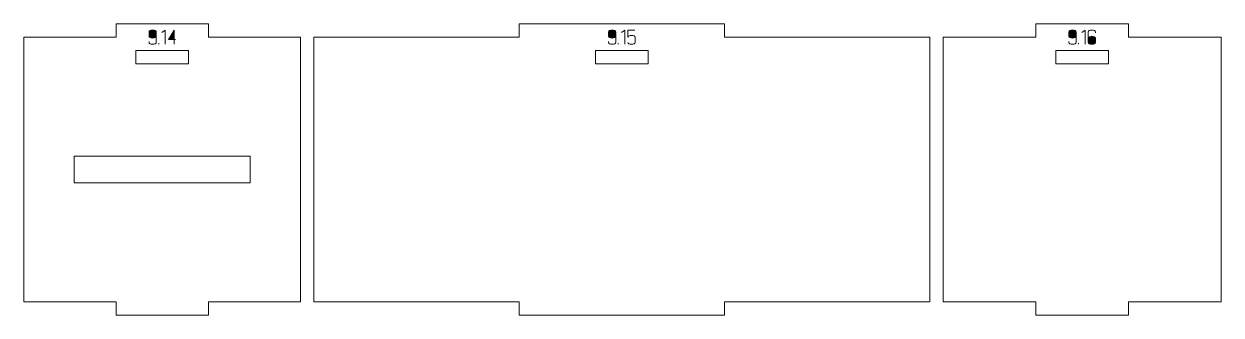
# Model space of a CAD drawing. Header units: centimetres. Extents: x -191 to 212, y -234 to 239.
# Drawn here: x 138.48 to 165.67, y -204.09 to -197.49 of the extents above; entities that cross this region are included whole.
import ezdxf

# ---------------------------------------------------------------- set-up
doc = ezdxf.new("R2010")
doc.units = ezdxf.units.CM
doc.header["$MEASUREMENT"] = 0
doc.layers.add('Capa 1', color=7, linetype='Continuous')

msp = doc.modelspace()

# ---------------------------------------------------------------- hatches: boundary and pattern name
at = {"layer": 'Capa 1', "true_color": 0x3e4095}
h = msp.add_hatch(color=175, dxfattribs=at)
edge = h.paths.add_edge_path()
edge.add_spline(control_points=[(141.31772, -197.77683), (141.31772, -197.78661), (141.32559, -197.79494), (141.34134, -197.80182), (141.35708, -197.8087), (141.37673, -197.81214), (141.40027, -197.81214), (141.42351, -197.81275), (141.44307, -197.80992), (141.45897, -197.80366), (141.47487, -197.79739), (141.48282, -197.78844), (141.48282, -197.77683), (141.48282, -197.77683), (141.48282, -197.66951), (141.48282, -197.66951), (141.48282, -197.65973), (141.47495, -197.6514), (141.4592, -197.64452), (141.44346, -197.63764), (141.42381, -197.6342), (141.40027, -197.6342), (141.37673, -197.6342), (141.35708, -197.63764), (141.34134, -197.64452), (141.32559, -197.6514), (141.31772, -197.65973), (141.31772, -197.66951), (141.31772, -197.66951), (141.31772, -197.77683), (141.31772, -197.77683)], knot_values=[0, 0, 0, 0, 0.1, 0.1, 0.1, 0.2, 0.2, 0.2, 0.3, 0.3, 0.3, 0.4, 0.4, 0.4, 0.5, 0.5, 0.5, 0.6, 0.6, 0.6, 0.7, 0.7, 0.7, 0.8, 0.8, 0.8, 0.9, 0.9, 0.9, 1, 1, 1, 1], degree=3, periodic=1)
h = msp.add_hatch(color=175, dxfattribs=at)
edge = h.paths.add_edge_path()
edge.add_spline(control_points=[(141.40027, -197.95064), (141.37673, -197.95064), (141.35708, -197.9472), (141.34134, -197.94032), (141.32559, -197.93344), (141.31772, -197.92511), (141.31772, -197.91533), (141.31772, -197.91533), (141.31772, -197.8901), (141.31772, -197.8901), (141.31772, -197.8901), (141.31772, -197.91533), (141.31772, -197.91533), (141.31772, -197.92511), (141.32559, -197.93344), (141.34134, -197.94032), (141.35708, -197.9472), (141.37673, -197.95064), (141.40027, -197.95064), (141.42381, -197.95064), (141.44346, -197.9472), (141.4592, -197.94032), (141.47495, -197.93344), (141.48282, -197.92511), (141.48282, -197.91533), (141.48282, -197.91533), (141.48282, -197.77683), (141.48282, -197.77683), (141.48282, -197.78844), (141.47487, -197.79739), (141.45897, -197.80366), (141.44307, -197.80992), (141.42351, -197.81275), (141.40027, -197.81214), (141.37673, -197.81214), (141.35708, -197.8087), (141.34134, -197.80182), (141.32559, -197.79494), (141.31772, -197.78661), (141.31772, -197.77683), (141.31772, -197.77683), (141.31772, -197.66951), (141.31772, -197.66951), (141.31772, -197.65973), (141.32559, -197.6514), (141.34134, -197.64452), (141.35708, -197.63764), (141.37673, -197.6342), (141.40027, -197.6342), (141.42381, -197.6342), (141.44346, -197.63764), (141.4592, -197.64452), (141.47495, -197.6514), (141.48282, -197.65973), (141.48282, -197.66951), (141.48282, -197.66951), (141.48282, -197.77683), (141.48282, -197.77683), (141.48282, -197.77683), (141.48282, -197.91533), (141.48282, -197.91533), (141.48282, -197.92511), (141.47495, -197.93344), (141.4592, -197.94032), (141.44346, -197.9472), (141.42381, -197.95064), (141.40027, -197.95064)], knot_values=[0, 0, 0, 0, 0.04545455, 0.04545455, 0.04545455, 0.09090909, 0.09090909, 0.09090909, 0.13636364, 0.13636364, 0.13636364, 0.18181818, 0.18181818, 0.18181818, 0.22727273, 0.22727273, 0.22727273, 0.27272727, 0.27272727, 0.27272727, 0.31818182, 0.31818182, 0.31818182, 0.36363636, 0.36363636, 0.36363636, 0.40909091, 0.40909091, 0.40909091, 0.45454545, 0.45454545, 0.45454545, 0.5, 0.5, 0.5, 0.54545455, 0.54545455, 0.54545455, 0.59090909, 0.59090909, 0.59090909, 0.63636364, 0.63636364, 0.63636364, 0.68181818, 0.68181818, 0.68181818, 0.72727273, 0.72727273, 0.72727273, 0.77272727, 0.77272727, 0.77272727, 0.81818182, 0.81818182, 0.81818182, 0.86363636, 0.86363636, 0.86363636, 0.90909091, 0.90909091, 0.90909091, 0.95454545, 0.95454545, 0.95454545, 1, 1, 1, 1], degree=3, periodic=1)
h = msp.add_hatch(color=175, dxfattribs=at)
edge = h.paths.add_edge_path()
edge.add_spline(control_points=[(141.68736, -197.63374), (141.68736, -197.63374), (141.61123, -197.68648), (141.61123, -197.68648), (141.61123, -197.68648), (141.68736, -197.63374), (141.68736, -197.63374), (141.68736, -197.63374), (141.68736, -197.95064), (141.68736, -197.95064), (141.68736, -197.95064), (141.68736, -197.63374), (141.68736, -197.63374)], knot_values=[0, 0, 0, 0, 0.25, 0.25, 0.25, 0.5, 0.5, 0.5, 0.75, 0.75, 0.75, 1, 1, 1, 1], degree=3, periodic=1)
h = msp.add_hatch(color=175, dxfattribs=at)
edge = h.paths.add_edge_path()
edge.add_spline(control_points=[(141.88778, -197.84608), (141.88778, -197.84608), (141.88778, -197.63374), (141.88778, -197.63374), (141.88778, -197.63374), (141.75799, -197.84608), (141.75799, -197.84608), (141.75799, -197.84608), (141.88778, -197.84608), (141.88778, -197.84608)], knot_values=[0, 0, 0, 0, 0.33333333, 0.33333333, 0.33333333, 0.66666667, 0.66666667, 0.66666667, 1, 1, 1, 1], degree=3, periodic=1)
h = msp.add_hatch(color=175, dxfattribs=at)
edge = h.paths.add_edge_path()
edge.add_spline(control_points=[(141.88778, -197.84608), (141.88778, -197.84608), (141.88778, -197.95064), (141.88778, -197.95064), (141.88778, -197.95064), (141.88778, -197.84608), (141.88778, -197.84608), (141.88778, -197.84608), (141.75799, -197.84608), (141.75799, -197.84608), (141.75799, -197.84608), (141.88778, -197.63374), (141.88778, -197.63374), (141.88778, -197.63374), (141.88778, -197.84608), (141.88778, -197.84608), (141.88778, -197.84608), (141.91759, -197.84608), (141.91759, -197.84608), (141.91759, -197.84608), (141.88778, -197.84608), (141.88778, -197.84608)], knot_values=[0, 0, 0, 0, 0.14285714, 0.14285714, 0.14285714, 0.28571429, 0.28571429, 0.28571429, 0.42857143, 0.42857143, 0.42857143, 0.57142857, 0.57142857, 0.57142857, 0.71428571, 0.71428571, 0.71428571, 0.85714286, 0.85714286, 0.85714286, 1, 1, 1, 1], degree=3, periodic=1)
h = msp.add_hatch(color=175, dxfattribs=at)
edge = h.paths.add_edge_path()
edge.add_spline(control_points=[(151.75613, -197.77683), (151.75613, -197.78661), (151.764, -197.79494), (151.77975, -197.80182), (151.79549, -197.8087), (151.81514, -197.81214), (151.83868, -197.81214), (151.86192, -197.81275), (151.88148, -197.80992), (151.89738, -197.80366), (151.91328, -197.79739), (151.92123, -197.78844), (151.92123, -197.77683), (151.92123, -197.77683), (151.92123, -197.66951), (151.92123, -197.66951), (151.92123, -197.65973), (151.91336, -197.6514), (151.89761, -197.64452), (151.88187, -197.63764), (151.86222, -197.6342), (151.83868, -197.6342), (151.81514, -197.6342), (151.79549, -197.63764), (151.77975, -197.64452), (151.764, -197.6514), (151.75613, -197.65973), (151.75613, -197.66951), (151.75613, -197.66951), (151.75613, -197.77683), (151.75613, -197.77683)], knot_values=[0, 0, 0, 0, 0.1, 0.1, 0.1, 0.2, 0.2, 0.2, 0.3, 0.3, 0.3, 0.4, 0.4, 0.4, 0.5, 0.5, 0.5, 0.6, 0.6, 0.6, 0.7, 0.7, 0.7, 0.8, 0.8, 0.8, 0.9, 0.9, 0.9, 1, 1, 1, 1], degree=3, periodic=1)
h = msp.add_hatch(color=175, dxfattribs=at)
edge = h.paths.add_edge_path()
edge.add_spline(control_points=[(151.83868, -197.95064), (151.81514, -197.95064), (151.79549, -197.9472), (151.77975, -197.94032), (151.764, -197.93344), (151.75613, -197.92511), (151.75613, -197.91533), (151.75613, -197.91533), (151.75613, -197.8901), (151.75613, -197.8901), (151.75613, -197.8901), (151.75613, -197.91533), (151.75613, -197.91533), (151.75613, -197.92511), (151.764, -197.93344), (151.77975, -197.94032), (151.79549, -197.9472), (151.81514, -197.95064), (151.83868, -197.95064), (151.86222, -197.95064), (151.88187, -197.9472), (151.89761, -197.94032), (151.91336, -197.93344), (151.92123, -197.92511), (151.92123, -197.91533), (151.92123, -197.91533), (151.92123, -197.77683), (151.92123, -197.77683), (151.92123, -197.78844), (151.91328, -197.79739), (151.89738, -197.80366), (151.88148, -197.80992), (151.86192, -197.81275), (151.83868, -197.81214), (151.81514, -197.81214), (151.79549, -197.8087), (151.77975, -197.80182), (151.764, -197.79494), (151.75613, -197.78661), (151.75613, -197.77683), (151.75613, -197.77683), (151.75613, -197.66951), (151.75613, -197.66951), (151.75613, -197.65973), (151.764, -197.6514), (151.77975, -197.64452), (151.79549, -197.63764), (151.81514, -197.6342), (151.83868, -197.6342), (151.86222, -197.6342), (151.88187, -197.63764), (151.89761, -197.64452), (151.91336, -197.6514), (151.92123, -197.65973), (151.92123, -197.66951), (151.92123, -197.66951), (151.92123, -197.77683), (151.92123, -197.77683), (151.92123, -197.77683), (151.92123, -197.91533), (151.92123, -197.91533), (151.92123, -197.92511), (151.91336, -197.93344), (151.89761, -197.94032), (151.88187, -197.9472), (151.86222, -197.95064), (151.83868, -197.95064)], knot_values=[0, 0, 0, 0, 0.04545455, 0.04545455, 0.04545455, 0.09090909, 0.09090909, 0.09090909, 0.13636364, 0.13636364, 0.13636364, 0.18181818, 0.18181818, 0.18181818, 0.22727273, 0.22727273, 0.22727273, 0.27272727, 0.27272727, 0.27272727, 0.31818182, 0.31818182, 0.31818182, 0.36363636, 0.36363636, 0.36363636, 0.40909091, 0.40909091, 0.40909091, 0.45454545, 0.45454545, 0.45454545, 0.5, 0.5, 0.5, 0.54545455, 0.54545455, 0.54545455, 0.59090909, 0.59090909, 0.59090909, 0.63636364, 0.63636364, 0.63636364, 0.68181818, 0.68181818, 0.68181818, 0.72727273, 0.72727273, 0.72727273, 0.77272727, 0.77272727, 0.77272727, 0.81818182, 0.81818182, 0.81818182, 0.86363636, 0.86363636, 0.86363636, 0.90909091, 0.90909091, 0.90909091, 0.95454545, 0.95454545, 0.95454545, 1, 1, 1, 1], degree=3, periodic=1)
h = msp.add_hatch(color=175, dxfattribs=at)
edge = h.paths.add_edge_path()
edge.add_spline(control_points=[(152.12577, -197.63374), (152.12577, -197.63374), (152.04964, -197.68648), (152.04964, -197.68648), (152.04964, -197.68648), (152.12577, -197.63374), (152.12577, -197.63374), (152.12577, -197.63374), (152.12577, -197.95064), (152.12577, -197.95064), (152.12577, -197.95064), (152.12577, -197.63374), (152.12577, -197.63374)], knot_values=[0, 0, 0, 0, 0.25, 0.25, 0.25, 0.5, 0.5, 0.5, 0.75, 0.75, 0.75, 1, 1, 1, 1], degree=3, periodic=1)
h = msp.add_hatch(color=175, dxfattribs=at)
edge = h.paths.add_edge_path()
edge.add_spline(control_points=[(152.27895, -197.95064), (152.25541, -197.95064), (152.23576, -197.9472), (152.22002, -197.94032), (152.20427, -197.93344), (152.1964, -197.92511), (152.1964, -197.91533), (152.1964, -197.92511), (152.20427, -197.93344), (152.22002, -197.94032), (152.23576, -197.9472), (152.25541, -197.95064), (152.27895, -197.95064), (152.30249, -197.95064), (152.32214, -197.9472), (152.33788, -197.94032), (152.35363, -197.93344), (152.3615, -197.92511), (152.3615, -197.91533), (152.3615, -197.91533), (152.3615, -197.78967), (152.3615, -197.78967), (152.3615, -197.77988), (152.35363, -197.77155), (152.33788, -197.76467), (152.32214, -197.75779), (152.30249, -197.75435), (152.27895, -197.75435), (152.25755, -197.75619), (152.24104, -197.75864), (152.22942, -197.76169), (152.2178, -197.76475), (152.2068, -197.77408), (152.1964, -197.78967), (152.1964, -197.78967), (152.1964, -197.6342), (152.1964, -197.6342), (152.1964, -197.6342), (152.356, -197.6342), (152.356, -197.6342), (152.356, -197.6342), (152.1964, -197.6342), (152.1964, -197.6342), (152.1964, -197.6342), (152.1964, -197.78967), (152.1964, -197.78967), (152.2068, -197.77408), (152.2178, -197.76475), (152.22942, -197.76169), (152.24104, -197.75864), (152.25755, -197.75619), (152.27895, -197.75435), (152.30249, -197.75435), (152.32214, -197.75779), (152.33788, -197.76467), (152.35363, -197.77155), (152.3615, -197.77988), (152.3615, -197.78967), (152.3615, -197.78967), (152.3615, -197.91533), (152.3615, -197.91533), (152.3615, -197.92511), (152.35363, -197.93344), (152.33788, -197.94032), (152.32214, -197.9472), (152.30249, -197.95064), (152.27895, -197.95064)], knot_values=[0, 0, 0, 0, 0.04545455, 0.04545455, 0.04545455, 0.09090909, 0.09090909, 0.09090909, 0.13636364, 0.13636364, 0.13636364, 0.18181818, 0.18181818, 0.18181818, 0.22727273, 0.22727273, 0.22727273, 0.27272727, 0.27272727, 0.27272727, 0.31818182, 0.31818182, 0.31818182, 0.36363636, 0.36363636, 0.36363636, 0.40909091, 0.40909091, 0.40909091, 0.45454545, 0.45454545, 0.45454545, 0.5, 0.5, 0.5, 0.54545455, 0.54545455, 0.54545455, 0.59090909, 0.59090909, 0.59090909, 0.63636364, 0.63636364, 0.63636364, 0.68181818, 0.68181818, 0.68181818, 0.72727273, 0.72727273, 0.72727273, 0.77272727, 0.77272727, 0.77272727, 0.81818182, 0.81818182, 0.81818182, 0.86363636, 0.86363636, 0.86363636, 0.90909091, 0.90909091, 0.90909091, 0.95454545, 0.95454545, 0.95454545, 1, 1, 1, 1], degree=3, periodic=1)
h = msp.add_hatch(color=175, dxfattribs=at)
edge = h.paths.add_edge_path()
edge.add_spline(control_points=[(162.21141, -197.77683), (162.21141, -197.78661), (162.21928, -197.79494), (162.23503, -197.80182), (162.25077, -197.8087), (162.27042, -197.81214), (162.29396, -197.81214), (162.3172, -197.81275), (162.33676, -197.80992), (162.35266, -197.80366), (162.36856, -197.79739), (162.37651, -197.78844), (162.37651, -197.77683), (162.37651, -197.77683), (162.37651, -197.66951), (162.37651, -197.66951), (162.37651, -197.65973), (162.36864, -197.6514), (162.35289, -197.64452), (162.33715, -197.63764), (162.3175, -197.6342), (162.29396, -197.6342), (162.27042, -197.6342), (162.25077, -197.63764), (162.23503, -197.64452), (162.21928, -197.6514), (162.21141, -197.65973), (162.21141, -197.66951), (162.21141, -197.66951), (162.21141, -197.77683), (162.21141, -197.77683)], knot_values=[0, 0, 0, 0, 0.1, 0.1, 0.1, 0.2, 0.2, 0.2, 0.3, 0.3, 0.3, 0.4, 0.4, 0.4, 0.5, 0.5, 0.5, 0.6, 0.6, 0.6, 0.7, 0.7, 0.7, 0.8, 0.8, 0.8, 0.9, 0.9, 0.9, 1, 1, 1, 1], degree=3, periodic=1)
h = msp.add_hatch(color=175, dxfattribs=at)
edge = h.paths.add_edge_path()
edge.add_spline(control_points=[(162.29396, -197.95064), (162.27042, -197.95064), (162.25077, -197.9472), (162.23503, -197.94032), (162.21928, -197.93344), (162.21141, -197.92511), (162.21141, -197.91533), (162.21141, -197.91533), (162.21141, -197.8901), (162.21141, -197.8901), (162.21141, -197.8901), (162.21141, -197.91533), (162.21141, -197.91533), (162.21141, -197.92511), (162.21928, -197.93344), (162.23503, -197.94032), (162.25077, -197.9472), (162.27042, -197.95064), (162.29396, -197.95064), (162.3175, -197.95064), (162.33715, -197.9472), (162.35289, -197.94032), (162.36864, -197.93344), (162.37651, -197.92511), (162.37651, -197.91533), (162.37651, -197.91533), (162.37651, -197.77683), (162.37651, -197.77683), (162.37651, -197.78844), (162.36856, -197.79739), (162.35266, -197.80366), (162.33676, -197.80992), (162.3172, -197.81275), (162.29396, -197.81214), (162.27042, -197.81214), (162.25077, -197.8087), (162.23503, -197.80182), (162.21928, -197.79494), (162.21141, -197.78661), (162.21141, -197.77683), (162.21141, -197.77683), (162.21141, -197.66951), (162.21141, -197.66951), (162.21141, -197.65973), (162.21928, -197.6514), (162.23503, -197.64452), (162.25077, -197.63764), (162.27042, -197.6342), (162.29396, -197.6342), (162.3175, -197.6342), (162.33715, -197.63764), (162.35289, -197.64452), (162.36864, -197.6514), (162.37651, -197.65973), (162.37651, -197.66951), (162.37651, -197.66951), (162.37651, -197.77683), (162.37651, -197.77683), (162.37651, -197.77683), (162.37651, -197.91533), (162.37651, -197.91533), (162.37651, -197.92511), (162.36864, -197.93344), (162.35289, -197.94032), (162.33715, -197.9472), (162.3175, -197.95064), (162.29396, -197.95064)], knot_values=[0, 0, 0, 0, 0.04545455, 0.04545455, 0.04545455, 0.09090909, 0.09090909, 0.09090909, 0.13636364, 0.13636364, 0.13636364, 0.18181818, 0.18181818, 0.18181818, 0.22727273, 0.22727273, 0.22727273, 0.27272727, 0.27272727, 0.27272727, 0.31818182, 0.31818182, 0.31818182, 0.36363636, 0.36363636, 0.36363636, 0.40909091, 0.40909091, 0.40909091, 0.45454545, 0.45454545, 0.45454545, 0.5, 0.5, 0.5, 0.54545455, 0.54545455, 0.54545455, 0.59090909, 0.59090909, 0.59090909, 0.63636364, 0.63636364, 0.63636364, 0.68181818, 0.68181818, 0.68181818, 0.72727273, 0.72727273, 0.72727273, 0.77272727, 0.77272727, 0.77272727, 0.81818182, 0.81818182, 0.81818182, 0.86363636, 0.86363636, 0.86363636, 0.90909091, 0.90909091, 0.90909091, 0.95454545, 0.95454545, 0.95454545, 1, 1, 1, 1], degree=3, periodic=1)
h = msp.add_hatch(color=175, dxfattribs=at)
edge = h.paths.add_edge_path()
edge.add_spline(control_points=[(162.58105, -197.63374), (162.58105, -197.63374), (162.50492, -197.68648), (162.50492, -197.68648), (162.50492, -197.68648), (162.58105, -197.63374), (162.58105, -197.63374), (162.58105, -197.63374), (162.58105, -197.95064), (162.58105, -197.95064), (162.58105, -197.95064), (162.58105, -197.63374), (162.58105, -197.63374)], knot_values=[0, 0, 0, 0, 0.25, 0.25, 0.25, 0.5, 0.5, 0.5, 0.75, 0.75, 0.75, 1, 1, 1, 1], degree=3, periodic=1)
h = msp.add_hatch(color=175, dxfattribs=at)
edge = h.paths.add_edge_path()
edge.add_spline(control_points=[(162.73423, -197.95064), (162.71069, -197.95064), (162.69104, -197.9472), (162.6753, -197.94032), (162.65955, -197.93344), (162.65168, -197.92511), (162.65168, -197.91533), (162.65168, -197.91533), (162.65168, -197.80847), (162.65168, -197.80847), (162.65168, -197.80847), (162.65168, -197.66951), (162.65168, -197.66951), (162.65168, -197.65973), (162.65955, -197.6514), (162.6753, -197.64452), (162.69104, -197.63764), (162.71069, -197.6342), (162.73423, -197.6342), (162.75777, -197.6342), (162.77742, -197.63764), (162.79316, -197.64452), (162.80891, -197.6514), (162.81678, -197.65973), (162.81678, -197.66951), (162.81678, -197.66951), (162.81678, -197.69519), (162.81678, -197.69519), (162.81678, -197.69519), (162.81678, -197.66951), (162.81678, -197.66951), (162.81678, -197.65973), (162.80891, -197.6514), (162.79316, -197.64452), (162.77742, -197.63764), (162.75777, -197.6342), (162.73423, -197.6342), (162.71069, -197.6342), (162.69104, -197.63764), (162.6753, -197.64452), (162.65955, -197.6514), (162.65168, -197.65973), (162.65168, -197.66951), (162.65168, -197.66951), (162.65168, -197.80847), (162.65168, -197.80847), (162.65168, -197.7993), (162.66123, -197.79112), (162.68034, -197.78394), (162.69945, -197.77675), (162.71741, -197.77316), (162.73423, -197.77316), (162.75777, -197.77316), (162.77742, -197.7766), (162.79316, -197.78348), (162.80891, -197.79036), (162.81678, -197.79869), (162.81678, -197.80847), (162.81678, -197.80847), (162.81678, -197.91533), (162.81678, -197.91533), (162.81678, -197.92511), (162.80891, -197.93344), (162.79316, -197.94032), (162.77742, -197.9472), (162.75777, -197.95064), (162.73423, -197.95064)], knot_values=[0, 0, 0, 0, 0.04545455, 0.04545455, 0.04545455, 0.09090909, 0.09090909, 0.09090909, 0.13636364, 0.13636364, 0.13636364, 0.18181818, 0.18181818, 0.18181818, 0.22727273, 0.22727273, 0.22727273, 0.27272727, 0.27272727, 0.27272727, 0.31818182, 0.31818182, 0.31818182, 0.36363636, 0.36363636, 0.36363636, 0.40909091, 0.40909091, 0.40909091, 0.45454545, 0.45454545, 0.45454545, 0.5, 0.5, 0.5, 0.54545455, 0.54545455, 0.54545455, 0.59090909, 0.59090909, 0.59090909, 0.63636364, 0.63636364, 0.63636364, 0.68181818, 0.68181818, 0.68181818, 0.72727273, 0.72727273, 0.72727273, 0.77272727, 0.77272727, 0.77272727, 0.81818182, 0.81818182, 0.81818182, 0.86363636, 0.86363636, 0.86363636, 0.90909091, 0.90909091, 0.90909091, 0.95454545, 0.95454545, 0.95454545, 1, 1, 1, 1], degree=3, periodic=1)
h = msp.add_hatch(color=175, dxfattribs=at)
edge = h.paths.add_edge_path()
edge.add_spline(control_points=[(141.53785, -197.95064), (141.53785, -197.95064), (141.53785, -197.92817), (141.53785, -197.92817), (141.53785, -197.92817), (141.53785, -197.95064), (141.53785, -197.95064)], knot_values=[0, 0, 0, 0, 0.5, 0.5, 0.5, 1, 1, 1, 1], degree=3, periodic=1)
h = msp.add_hatch(color=175, dxfattribs=at)
edge = h.paths.add_edge_path()
edge.add_spline(control_points=[(151.97626, -197.95064), (151.97626, -197.95064), (151.97626, -197.92817), (151.97626, -197.92817), (151.97626, -197.92817), (151.97626, -197.95064), (151.97626, -197.95064)], knot_values=[0, 0, 0, 0, 0.5, 0.5, 0.5, 1, 1, 1, 1], degree=3, periodic=1)
h = msp.add_hatch(color=175, dxfattribs=at)
edge = h.paths.add_edge_path()
edge.add_spline(control_points=[(162.43154, -197.95064), (162.43154, -197.95064), (162.43154, -197.92817), (162.43154, -197.92817), (162.43154, -197.92817), (162.43154, -197.95064), (162.43154, -197.95064)], knot_values=[0, 0, 0, 0, 0.5, 0.5, 0.5, 1, 1, 1, 1], degree=3, periodic=1)
h = msp.add_hatch(color=175, dxfattribs=at)
edge = h.paths.add_edge_path()
edge.add_spline(control_points=[(162.65168, -197.91533), (162.65168, -197.92511), (162.65955, -197.93344), (162.6753, -197.94032), (162.69104, -197.9472), (162.71069, -197.95064), (162.73423, -197.95064), (162.75777, -197.95064), (162.77742, -197.9472), (162.79316, -197.94032), (162.80891, -197.93344), (162.81678, -197.92511), (162.81678, -197.91533), (162.81678, -197.91533), (162.81678, -197.80847), (162.81678, -197.80847), (162.81678, -197.79869), (162.80891, -197.79036), (162.79316, -197.78348), (162.77742, -197.7766), (162.75777, -197.77316), (162.73423, -197.77316), (162.71741, -197.77316), (162.69945, -197.77675), (162.68034, -197.78394), (162.66123, -197.79112), (162.65168, -197.7993), (162.65168, -197.80847), (162.65168, -197.80847), (162.65168, -197.91533), (162.65168, -197.91533)], knot_values=[0, 0, 0, 0, 0.1, 0.1, 0.1, 0.2, 0.2, 0.2, 0.3, 0.3, 0.3, 0.4, 0.4, 0.4, 0.5, 0.5, 0.5, 0.6, 0.6, 0.6, 0.7, 0.7, 0.7, 0.8, 0.8, 0.8, 0.9, 0.9, 0.9, 1, 1, 1, 1], degree=3, periodic=1)

# ---------------------------------------------------------------- linework, layer by layer
at = {"layer": 'Capa 1', "color": 240, "lineweight": 20}
for points, knots in [([(138.47584, -197.79344), (138.47584, -197.79344), (138.47584, -203.79344), (138.47584, -203.79344), (138.47584, -203.79344), (140.57038, -203.79344), (140.57038, -203.79344), (140.57038, -203.79344), (140.57038, -204.09344), (140.57038, -204.09344), (140.57038, -204.09344), (142.66492, -204.09344), (142.66492, -204.09344), (142.66492, -204.09344), (142.66492, -203.79344), (142.66492, -203.79344), (142.66492, -203.79344), (144.75946, -203.79344), (144.75946, -203.79344), (144.75946, -203.79344), (144.75946, -197.79344), (144.75946, -197.79344), (144.75946, -197.79344), (142.66492, -197.79344), (142.66492, -197.79344), (142.66492, -197.79344), (142.66492, -197.49344), (142.66492, -197.49344), (142.66492, -197.49344), (140.57038, -197.49344), (140.57038, -197.49344), (140.57038, -197.49344), (140.57038, -197.79344), (140.57038, -197.79344), (140.57038, -197.79344), (138.47584, -197.79344), (138.47584, -197.79344)], [0, 0, 0, 0, 0.08333333, 0.08333333, 0.08333333, 0.16666667, 0.16666667, 0.16666667, 0.25, 0.25, 0.25, 0.33333333, 0.33333333, 0.33333333, 0.41666667, 0.41666667, 0.41666667, 0.5, 0.5, 0.5, 0.58333333, 0.58333333, 0.58333333, 0.66666667, 0.66666667, 0.66666667, 0.75, 0.75, 0.75, 0.83333333, 0.83333333, 0.83333333, 0.91666667, 0.91666667, 0.91666667, 1, 1, 1, 1]), ([(145.05946, -197.79344), (145.05946, -197.79344), (145.05946, -203.79344), (145.05946, -203.79344), (145.05946, -203.79344), (149.72569, -203.79344), (149.72569, -203.79344), (149.72569, -203.79344), (149.72569, -204.09344), (149.72569, -204.09344), (149.72569, -204.09344), (154.39193, -204.09344), (154.39193, -204.09344), (154.39193, -204.09344), (154.39193, -203.79344), (154.39193, -203.79344), (154.39193, -203.79344), (159.05817, -203.79344), (159.05817, -203.79344), (159.05817, -203.79344), (159.05817, -197.79344), (159.05817, -197.79344), (159.05817, -197.79344), (154.39193, -197.79344), (154.39193, -197.79344), (154.39193, -197.79344), (154.39193, -197.49344), (154.39193, -197.49344), (154.39193, -197.49344), (149.72569, -197.49344), (149.72569, -197.49344), (149.72569, -197.49344), (149.72569, -197.79344), (149.72569, -197.79344), (149.72569, -197.79344), (145.05946, -197.79344), (145.05946, -197.79344)], [0, 0, 0, 0, 0.08333333, 0.08333333, 0.08333333, 0.16666667, 0.16666667, 0.16666667, 0.25, 0.25, 0.25, 0.33333333, 0.33333333, 0.33333333, 0.41666667, 0.41666667, 0.41666667, 0.5, 0.5, 0.5, 0.58333333, 0.58333333, 0.58333333, 0.66666667, 0.66666667, 0.66666667, 0.75, 0.75, 0.75, 0.83333333, 0.83333333, 0.83333333, 0.91666667, 0.91666667, 0.91666667, 1, 1, 1, 1]), ([(159.35817, -197.79344), (159.35817, -197.79344), (159.35817, -203.79344), (159.35817, -203.79344), (159.35817, -203.79344), (161.46212, -203.79344), (161.46212, -203.79344), (161.46212, -203.79344), (161.46212, -204.09344), (161.46212, -204.09344), (161.46212, -204.09344), (163.56606, -204.09344), (163.56606, -204.09344), (163.56606, -204.09344), (163.56606, -203.79344), (163.56606, -203.79344), (163.56606, -203.79344), (165.67001, -203.79344), (165.67001, -203.79344), (165.67001, -203.79344), (165.67001, -197.79344), (165.67001, -197.79344), (165.67001, -197.79344), (163.56606, -197.79344), (163.56606, -197.79344), (163.56606, -197.79344), (163.56606, -197.49344), (163.56606, -197.49344), (163.56606, -197.49344), (161.46212, -197.49344), (161.46212, -197.49344), (161.46212, -197.49344), (161.46212, -197.79344), (161.46212, -197.79344), (161.46212, -197.79344), (159.35817, -197.79344), (159.35817, -197.79344)], [0, 0, 0, 0, 0.08333333, 0.08333333, 0.08333333, 0.16666667, 0.16666667, 0.16666667, 0.25, 0.25, 0.25, 0.33333333, 0.33333333, 0.33333333, 0.41666667, 0.41666667, 0.41666667, 0.5, 0.5, 0.5, 0.58333333, 0.58333333, 0.58333333, 0.66666667, 0.66666667, 0.66666667, 0.75, 0.75, 0.75, 0.83333333, 0.83333333, 0.83333333, 0.91666667, 0.91666667, 0.91666667, 1, 1, 1, 1]), ([(141.01765, -198.39352), (141.01765, -198.39352), (142.21765, -198.39352), (142.21765, -198.39352), (142.21765, -198.39352), (142.21765, -198.09352), (142.21765, -198.09352), (142.21765, -198.09352), (141.01765, -198.09352), (141.01765, -198.09352), (141.01765, -198.09352), (141.01765, -198.39352), (141.01765, -198.39352)], [0, 0, 0, 0, 0.25, 0.25, 0.25, 0.5, 0.5, 0.5, 0.75, 0.75, 0.75, 1, 1, 1, 1]), ([(151.45881, -198.39352), (151.45881, -198.39352), (152.65881, -198.39352), (152.65881, -198.39352), (152.65881, -198.39352), (152.65881, -198.09352), (152.65881, -198.09352), (152.65881, -198.09352), (151.45881, -198.09352), (151.45881, -198.09352), (151.45881, -198.09352), (151.45881, -198.39352), (151.45881, -198.39352)], [0, 0, 0, 0, 0.25, 0.25, 0.25, 0.5, 0.5, 0.5, 0.75, 0.75, 0.75, 1, 1, 1, 1]), ([(161.91409, -198.39352), (161.91409, -198.39352), (163.11409, -198.39352), (163.11409, -198.39352), (163.11409, -198.39352), (163.11409, -198.09352), (163.11409, -198.09352), (163.11409, -198.09352), (161.91409, -198.09352), (161.91409, -198.09352), (161.91409, -198.09352), (161.91409, -198.39352), (161.91409, -198.39352)], [0, 0, 0, 0, 0.25, 0.25, 0.25, 0.5, 0.5, 0.5, 0.75, 0.75, 0.75, 1, 1, 1, 1]), ([(139.61765, -200.49344), (139.61765, -200.49344), (143.61765, -200.49344), (143.61765, -200.49344), (143.61765, -200.49344), (143.61765, -201.09344), (143.61765, -201.09344), (143.61765, -201.09344), (139.61765, -201.09344), (139.61765, -201.09344), (139.61765, -201.09344), (139.61765, -200.49344), (139.61765, -200.49344)], [0, 0, 0, 0, 0.25, 0.25, 0.25, 0.5, 0.5, 0.5, 0.75, 0.75, 0.75, 1, 1, 1, 1])]:
    msp.add_open_spline(points, degree=3, knots=knots, dxfattribs=at)
at = {"layer": 'Capa 1', "color": 114, "lineweight": 9}
for points, knots in [([(141.31772, -197.77683), (141.31772, -197.78661), (141.32559, -197.79494), (141.34134, -197.80182), (141.35708, -197.8087), (141.37673, -197.81214), (141.40027, -197.81214), (141.42351, -197.81275), (141.44307, -197.80992), (141.45897, -197.80366), (141.47487, -197.79739), (141.48282, -197.78844), (141.48282, -197.77683), (141.48282, -197.77683), (141.48282, -197.66951), (141.48282, -197.66951), (141.48282, -197.65973), (141.47495, -197.6514), (141.4592, -197.64452), (141.44346, -197.63764), (141.42381, -197.6342), (141.40027, -197.6342), (141.37673, -197.6342), (141.35708, -197.63764), (141.34134, -197.64452), (141.32559, -197.6514), (141.31772, -197.65973), (141.31772, -197.66951), (141.31772, -197.66951), (141.31772, -197.77683), (141.31772, -197.77683)], [0, 0, 0, 0, 0.1, 0.1, 0.1, 0.2, 0.2, 0.2, 0.3, 0.3, 0.3, 0.4, 0.4, 0.4, 0.5, 0.5, 0.5, 0.6, 0.6, 0.6, 0.7, 0.7, 0.7, 0.8, 0.8, 0.8, 0.9, 0.9, 0.9, 1, 1, 1, 1]), ([(141.40027, -197.95064), (141.37673, -197.95064), (141.35708, -197.9472), (141.34134, -197.94032), (141.32559, -197.93344), (141.31772, -197.92511), (141.31772, -197.91533), (141.31772, -197.91533), (141.31772, -197.8901), (141.31772, -197.8901), (141.31772, -197.8901), (141.31772, -197.91533), (141.31772, -197.91533), (141.31772, -197.92511), (141.32559, -197.93344), (141.34134, -197.94032), (141.35708, -197.9472), (141.37673, -197.95064), (141.40027, -197.95064), (141.42381, -197.95064), (141.44346, -197.9472), (141.4592, -197.94032), (141.47495, -197.93344), (141.48282, -197.92511), (141.48282, -197.91533), (141.48282, -197.91533), (141.48282, -197.77683), (141.48282, -197.77683), (141.48282, -197.78844), (141.47487, -197.79739), (141.45897, -197.80366), (141.44307, -197.80992), (141.42351, -197.81275), (141.40027, -197.81214), (141.37673, -197.81214), (141.35708, -197.8087), (141.34134, -197.80182), (141.32559, -197.79494), (141.31772, -197.78661), (141.31772, -197.77683), (141.31772, -197.77683), (141.31772, -197.66951), (141.31772, -197.66951), (141.31772, -197.65973), (141.32559, -197.6514), (141.34134, -197.64452), (141.35708, -197.63764), (141.37673, -197.6342), (141.40027, -197.6342), (141.42381, -197.6342), (141.44346, -197.63764), (141.4592, -197.64452), (141.47495, -197.6514), (141.48282, -197.65973), (141.48282, -197.66951), (141.48282, -197.66951), (141.48282, -197.77683), (141.48282, -197.77683), (141.48282, -197.77683), (141.48282, -197.91533), (141.48282, -197.91533), (141.48282, -197.92511), (141.47495, -197.93344), (141.4592, -197.94032), (141.44346, -197.9472), (141.42381, -197.95064), (141.40027, -197.95064)], [0, 0, 0, 0, 0.04545455, 0.04545455, 0.04545455, 0.09090909, 0.09090909, 0.09090909, 0.13636364, 0.13636364, 0.13636364, 0.18181818, 0.18181818, 0.18181818, 0.22727273, 0.22727273, 0.22727273, 0.27272727, 0.27272727, 0.27272727, 0.31818182, 0.31818182, 0.31818182, 0.36363636, 0.36363636, 0.36363636, 0.40909091, 0.40909091, 0.40909091, 0.45454545, 0.45454545, 0.45454545, 0.5, 0.5, 0.5, 0.54545455, 0.54545455, 0.54545455, 0.59090909, 0.59090909, 0.59090909, 0.63636364, 0.63636364, 0.63636364, 0.68181818, 0.68181818, 0.68181818, 0.72727273, 0.72727273, 0.72727273, 0.77272727, 0.77272727, 0.77272727, 0.81818182, 0.81818182, 0.81818182, 0.86363636, 0.86363636, 0.86363636, 0.90909091, 0.90909091, 0.90909091, 0.95454545, 0.95454545, 0.95454545, 1, 1, 1, 1]), ([(141.68736, -197.63374), (141.68736, -197.63374), (141.61123, -197.68648), (141.61123, -197.68648), (141.61123, -197.68648), (141.68736, -197.63374), (141.68736, -197.63374), (141.68736, -197.63374), (141.68736, -197.95064), (141.68736, -197.95064), (141.68736, -197.95064), (141.68736, -197.63374), (141.68736, -197.63374)], [0, 0, 0, 0, 0.25, 0.25, 0.25, 0.5, 0.5, 0.5, 0.75, 0.75, 0.75, 1, 1, 1, 1]), ([(141.88778, -197.84608), (141.88778, -197.84608), (141.88778, -197.63374), (141.88778, -197.63374), (141.88778, -197.63374), (141.75799, -197.84608), (141.75799, -197.84608), (141.75799, -197.84608), (141.88778, -197.84608), (141.88778, -197.84608)], [0, 0, 0, 0, 0.33333333, 0.33333333, 0.33333333, 0.66666667, 0.66666667, 0.66666667, 1, 1, 1, 1]), ([(141.88778, -197.84608), (141.88778, -197.84608), (141.88778, -197.95064), (141.88778, -197.95064), (141.88778, -197.95064), (141.88778, -197.84608), (141.88778, -197.84608), (141.88778, -197.84608), (141.75799, -197.84608), (141.75799, -197.84608), (141.75799, -197.84608), (141.88778, -197.63374), (141.88778, -197.63374), (141.88778, -197.63374), (141.88778, -197.84608), (141.88778, -197.84608), (141.88778, -197.84608), (141.91759, -197.84608), (141.91759, -197.84608), (141.91759, -197.84608), (141.88778, -197.84608), (141.88778, -197.84608)], [0, 0, 0, 0, 0.14285714, 0.14285714, 0.14285714, 0.28571429, 0.28571429, 0.28571429, 0.42857143, 0.42857143, 0.42857143, 0.57142857, 0.57142857, 0.57142857, 0.71428571, 0.71428571, 0.71428571, 0.85714286, 0.85714286, 0.85714286, 1, 1, 1, 1]), ([(151.75613, -197.77683), (151.75613, -197.78661), (151.764, -197.79494), (151.77975, -197.80182), (151.79549, -197.8087), (151.81514, -197.81214), (151.83868, -197.81214), (151.86192, -197.81275), (151.88148, -197.80992), (151.89738, -197.80366), (151.91328, -197.79739), (151.92123, -197.78844), (151.92123, -197.77683), (151.92123, -197.77683), (151.92123, -197.66951), (151.92123, -197.66951), (151.92123, -197.65973), (151.91336, -197.6514), (151.89761, -197.64452), (151.88187, -197.63764), (151.86222, -197.6342), (151.83868, -197.6342), (151.81514, -197.6342), (151.79549, -197.63764), (151.77975, -197.64452), (151.764, -197.6514), (151.75613, -197.65973), (151.75613, -197.66951), (151.75613, -197.66951), (151.75613, -197.77683), (151.75613, -197.77683)], [0, 0, 0, 0, 0.1, 0.1, 0.1, 0.2, 0.2, 0.2, 0.3, 0.3, 0.3, 0.4, 0.4, 0.4, 0.5, 0.5, 0.5, 0.6, 0.6, 0.6, 0.7, 0.7, 0.7, 0.8, 0.8, 0.8, 0.9, 0.9, 0.9, 1, 1, 1, 1]), ([(151.83868, -197.95064), (151.81514, -197.95064), (151.79549, -197.9472), (151.77975, -197.94032), (151.764, -197.93344), (151.75613, -197.92511), (151.75613, -197.91533), (151.75613, -197.91533), (151.75613, -197.8901), (151.75613, -197.8901), (151.75613, -197.8901), (151.75613, -197.91533), (151.75613, -197.91533), (151.75613, -197.92511), (151.764, -197.93344), (151.77975, -197.94032), (151.79549, -197.9472), (151.81514, -197.95064), (151.83868, -197.95064), (151.86222, -197.95064), (151.88187, -197.9472), (151.89761, -197.94032), (151.91336, -197.93344), (151.92123, -197.92511), (151.92123, -197.91533), (151.92123, -197.91533), (151.92123, -197.77683), (151.92123, -197.77683), (151.92123, -197.78844), (151.91328, -197.79739), (151.89738, -197.80366), (151.88148, -197.80992), (151.86192, -197.81275), (151.83868, -197.81214), (151.81514, -197.81214), (151.79549, -197.8087), (151.77975, -197.80182), (151.764, -197.79494), (151.75613, -197.78661), (151.75613, -197.77683), (151.75613, -197.77683), (151.75613, -197.66951), (151.75613, -197.66951), (151.75613, -197.65973), (151.764, -197.6514), (151.77975, -197.64452), (151.79549, -197.63764), (151.81514, -197.6342), (151.83868, -197.6342), (151.86222, -197.6342), (151.88187, -197.63764), (151.89761, -197.64452), (151.91336, -197.6514), (151.92123, -197.65973), (151.92123, -197.66951), (151.92123, -197.66951), (151.92123, -197.77683), (151.92123, -197.77683), (151.92123, -197.77683), (151.92123, -197.91533), (151.92123, -197.91533), (151.92123, -197.92511), (151.91336, -197.93344), (151.89761, -197.94032), (151.88187, -197.9472), (151.86222, -197.95064), (151.83868, -197.95064)], [0, 0, 0, 0, 0.04545455, 0.04545455, 0.04545455, 0.09090909, 0.09090909, 0.09090909, 0.13636364, 0.13636364, 0.13636364, 0.18181818, 0.18181818, 0.18181818, 0.22727273, 0.22727273, 0.22727273, 0.27272727, 0.27272727, 0.27272727, 0.31818182, 0.31818182, 0.31818182, 0.36363636, 0.36363636, 0.36363636, 0.40909091, 0.40909091, 0.40909091, 0.45454545, 0.45454545, 0.45454545, 0.5, 0.5, 0.5, 0.54545455, 0.54545455, 0.54545455, 0.59090909, 0.59090909, 0.59090909, 0.63636364, 0.63636364, 0.63636364, 0.68181818, 0.68181818, 0.68181818, 0.72727273, 0.72727273, 0.72727273, 0.77272727, 0.77272727, 0.77272727, 0.81818182, 0.81818182, 0.81818182, 0.86363636, 0.86363636, 0.86363636, 0.90909091, 0.90909091, 0.90909091, 0.95454545, 0.95454545, 0.95454545, 1, 1, 1, 1]), ([(152.12577, -197.63374), (152.12577, -197.63374), (152.04964, -197.68648), (152.04964, -197.68648), (152.04964, -197.68648), (152.12577, -197.63374), (152.12577, -197.63374), (152.12577, -197.63374), (152.12577, -197.95064), (152.12577, -197.95064), (152.12577, -197.95064), (152.12577, -197.63374), (152.12577, -197.63374)], [0, 0, 0, 0, 0.25, 0.25, 0.25, 0.5, 0.5, 0.5, 0.75, 0.75, 0.75, 1, 1, 1, 1]), ([(152.27895, -197.95064), (152.25541, -197.95064), (152.23576, -197.9472), (152.22002, -197.94032), (152.20427, -197.93344), (152.1964, -197.92511), (152.1964, -197.91533), (152.1964, -197.92511), (152.20427, -197.93344), (152.22002, -197.94032), (152.23576, -197.9472), (152.25541, -197.95064), (152.27895, -197.95064), (152.30249, -197.95064), (152.32214, -197.9472), (152.33788, -197.94032), (152.35363, -197.93344), (152.3615, -197.92511), (152.3615, -197.91533), (152.3615, -197.91533), (152.3615, -197.78967), (152.3615, -197.78967), (152.3615, -197.77988), (152.35363, -197.77155), (152.33788, -197.76467), (152.32214, -197.75779), (152.30249, -197.75435), (152.27895, -197.75435), (152.25755, -197.75619), (152.24104, -197.75864), (152.22942, -197.76169), (152.2178, -197.76475), (152.2068, -197.77408), (152.1964, -197.78967), (152.1964, -197.78967), (152.1964, -197.6342), (152.1964, -197.6342), (152.1964, -197.6342), (152.356, -197.6342), (152.356, -197.6342), (152.356, -197.6342), (152.1964, -197.6342), (152.1964, -197.6342), (152.1964, -197.6342), (152.1964, -197.78967), (152.1964, -197.78967), (152.2068, -197.77408), (152.2178, -197.76475), (152.22942, -197.76169), (152.24104, -197.75864), (152.25755, -197.75619), (152.27895, -197.75435), (152.30249, -197.75435), (152.32214, -197.75779), (152.33788, -197.76467), (152.35363, -197.77155), (152.3615, -197.77988), (152.3615, -197.78967), (152.3615, -197.78967), (152.3615, -197.91533), (152.3615, -197.91533), (152.3615, -197.92511), (152.35363, -197.93344), (152.33788, -197.94032), (152.32214, -197.9472), (152.30249, -197.95064), (152.27895, -197.95064)], [0, 0, 0, 0, 0.04545455, 0.04545455, 0.04545455, 0.09090909, 0.09090909, 0.09090909, 0.13636364, 0.13636364, 0.13636364, 0.18181818, 0.18181818, 0.18181818, 0.22727273, 0.22727273, 0.22727273, 0.27272727, 0.27272727, 0.27272727, 0.31818182, 0.31818182, 0.31818182, 0.36363636, 0.36363636, 0.36363636, 0.40909091, 0.40909091, 0.40909091, 0.45454545, 0.45454545, 0.45454545, 0.5, 0.5, 0.5, 0.54545455, 0.54545455, 0.54545455, 0.59090909, 0.59090909, 0.59090909, 0.63636364, 0.63636364, 0.63636364, 0.68181818, 0.68181818, 0.68181818, 0.72727273, 0.72727273, 0.72727273, 0.77272727, 0.77272727, 0.77272727, 0.81818182, 0.81818182, 0.81818182, 0.86363636, 0.86363636, 0.86363636, 0.90909091, 0.90909091, 0.90909091, 0.95454545, 0.95454545, 0.95454545, 1, 1, 1, 1]), ([(162.21141, -197.77683), (162.21141, -197.78661), (162.21928, -197.79494), (162.23503, -197.80182), (162.25077, -197.8087), (162.27042, -197.81214), (162.29396, -197.81214), (162.3172, -197.81275), (162.33676, -197.80992), (162.35266, -197.80366), (162.36856, -197.79739), (162.37651, -197.78844), (162.37651, -197.77683), (162.37651, -197.77683), (162.37651, -197.66951), (162.37651, -197.66951), (162.37651, -197.65973), (162.36864, -197.6514), (162.35289, -197.64452), (162.33715, -197.63764), (162.3175, -197.6342), (162.29396, -197.6342), (162.27042, -197.6342), (162.25077, -197.63764), (162.23503, -197.64452), (162.21928, -197.6514), (162.21141, -197.65973), (162.21141, -197.66951), (162.21141, -197.66951), (162.21141, -197.77683), (162.21141, -197.77683)], [0, 0, 0, 0, 0.1, 0.1, 0.1, 0.2, 0.2, 0.2, 0.3, 0.3, 0.3, 0.4, 0.4, 0.4, 0.5, 0.5, 0.5, 0.6, 0.6, 0.6, 0.7, 0.7, 0.7, 0.8, 0.8, 0.8, 0.9, 0.9, 0.9, 1, 1, 1, 1]), ([(162.29396, -197.95064), (162.27042, -197.95064), (162.25077, -197.9472), (162.23503, -197.94032), (162.21928, -197.93344), (162.21141, -197.92511), (162.21141, -197.91533), (162.21141, -197.91533), (162.21141, -197.8901), (162.21141, -197.8901), (162.21141, -197.8901), (162.21141, -197.91533), (162.21141, -197.91533), (162.21141, -197.92511), (162.21928, -197.93344), (162.23503, -197.94032), (162.25077, -197.9472), (162.27042, -197.95064), (162.29396, -197.95064), (162.3175, -197.95064), (162.33715, -197.9472), (162.35289, -197.94032), (162.36864, -197.93344), (162.37651, -197.92511), (162.37651, -197.91533), (162.37651, -197.91533), (162.37651, -197.77683), (162.37651, -197.77683), (162.37651, -197.78844), (162.36856, -197.79739), (162.35266, -197.80366), (162.33676, -197.80992), (162.3172, -197.81275), (162.29396, -197.81214), (162.27042, -197.81214), (162.25077, -197.8087), (162.23503, -197.80182), (162.21928, -197.79494), (162.21141, -197.78661), (162.21141, -197.77683), (162.21141, -197.77683), (162.21141, -197.66951), (162.21141, -197.66951), (162.21141, -197.65973), (162.21928, -197.6514), (162.23503, -197.64452), (162.25077, -197.63764), (162.27042, -197.6342), (162.29396, -197.6342), (162.3175, -197.6342), (162.33715, -197.63764), (162.35289, -197.64452), (162.36864, -197.6514), (162.37651, -197.65973), (162.37651, -197.66951), (162.37651, -197.66951), (162.37651, -197.77683), (162.37651, -197.77683), (162.37651, -197.77683), (162.37651, -197.91533), (162.37651, -197.91533), (162.37651, -197.92511), (162.36864, -197.93344), (162.35289, -197.94032), (162.33715, -197.9472), (162.3175, -197.95064), (162.29396, -197.95064)], [0, 0, 0, 0, 0.04545455, 0.04545455, 0.04545455, 0.09090909, 0.09090909, 0.09090909, 0.13636364, 0.13636364, 0.13636364, 0.18181818, 0.18181818, 0.18181818, 0.22727273, 0.22727273, 0.22727273, 0.27272727, 0.27272727, 0.27272727, 0.31818182, 0.31818182, 0.31818182, 0.36363636, 0.36363636, 0.36363636, 0.40909091, 0.40909091, 0.40909091, 0.45454545, 0.45454545, 0.45454545, 0.5, 0.5, 0.5, 0.54545455, 0.54545455, 0.54545455, 0.59090909, 0.59090909, 0.59090909, 0.63636364, 0.63636364, 0.63636364, 0.68181818, 0.68181818, 0.68181818, 0.72727273, 0.72727273, 0.72727273, 0.77272727, 0.77272727, 0.77272727, 0.81818182, 0.81818182, 0.81818182, 0.86363636, 0.86363636, 0.86363636, 0.90909091, 0.90909091, 0.90909091, 0.95454545, 0.95454545, 0.95454545, 1, 1, 1, 1]), ([(162.58105, -197.63374), (162.58105, -197.63374), (162.50492, -197.68648), (162.50492, -197.68648), (162.50492, -197.68648), (162.58105, -197.63374), (162.58105, -197.63374), (162.58105, -197.63374), (162.58105, -197.95064), (162.58105, -197.95064), (162.58105, -197.95064), (162.58105, -197.63374), (162.58105, -197.63374)], [0, 0, 0, 0, 0.25, 0.25, 0.25, 0.5, 0.5, 0.5, 0.75, 0.75, 0.75, 1, 1, 1, 1]), ([(162.73423, -197.95064), (162.71069, -197.95064), (162.69104, -197.9472), (162.6753, -197.94032), (162.65955, -197.93344), (162.65168, -197.92511), (162.65168, -197.91533), (162.65168, -197.91533), (162.65168, -197.80847), (162.65168, -197.80847), (162.65168, -197.80847), (162.65168, -197.66951), (162.65168, -197.66951), (162.65168, -197.65973), (162.65955, -197.6514), (162.6753, -197.64452), (162.69104, -197.63764), (162.71069, -197.6342), (162.73423, -197.6342), (162.75777, -197.6342), (162.77742, -197.63764), (162.79316, -197.64452), (162.80891, -197.6514), (162.81678, -197.65973), (162.81678, -197.66951), (162.81678, -197.66951), (162.81678, -197.69519), (162.81678, -197.69519), (162.81678, -197.69519), (162.81678, -197.66951), (162.81678, -197.66951), (162.81678, -197.65973), (162.80891, -197.6514), (162.79316, -197.64452), (162.77742, -197.63764), (162.75777, -197.6342), (162.73423, -197.6342), (162.71069, -197.6342), (162.69104, -197.63764), (162.6753, -197.64452), (162.65955, -197.6514), (162.65168, -197.65973), (162.65168, -197.66951), (162.65168, -197.66951), (162.65168, -197.80847), (162.65168, -197.80847), (162.65168, -197.7993), (162.66123, -197.79112), (162.68034, -197.78394), (162.69945, -197.77675), (162.71741, -197.77316), (162.73423, -197.77316), (162.75777, -197.77316), (162.77742, -197.7766), (162.79316, -197.78348), (162.80891, -197.79036), (162.81678, -197.79869), (162.81678, -197.80847), (162.81678, -197.80847), (162.81678, -197.91533), (162.81678, -197.91533), (162.81678, -197.92511), (162.80891, -197.93344), (162.79316, -197.94032), (162.77742, -197.9472), (162.75777, -197.95064), (162.73423, -197.95064)], [0, 0, 0, 0, 0.04545455, 0.04545455, 0.04545455, 0.09090909, 0.09090909, 0.09090909, 0.13636364, 0.13636364, 0.13636364, 0.18181818, 0.18181818, 0.18181818, 0.22727273, 0.22727273, 0.22727273, 0.27272727, 0.27272727, 0.27272727, 0.31818182, 0.31818182, 0.31818182, 0.36363636, 0.36363636, 0.36363636, 0.40909091, 0.40909091, 0.40909091, 0.45454545, 0.45454545, 0.45454545, 0.5, 0.5, 0.5, 0.54545455, 0.54545455, 0.54545455, 0.59090909, 0.59090909, 0.59090909, 0.63636364, 0.63636364, 0.63636364, 0.68181818, 0.68181818, 0.68181818, 0.72727273, 0.72727273, 0.72727273, 0.77272727, 0.77272727, 0.77272727, 0.81818182, 0.81818182, 0.81818182, 0.86363636, 0.86363636, 0.86363636, 0.90909091, 0.90909091, 0.90909091, 0.95454545, 0.95454545, 0.95454545, 1, 1, 1, 1]), ([(141.53785, -197.95064), (141.53785, -197.95064), (141.53785, -197.92817), (141.53785, -197.92817), (141.53785, -197.92817), (141.53785, -197.95064), (141.53785, -197.95064)], [0, 0, 0, 0, 0.5, 0.5, 0.5, 1, 1, 1, 1]), ([(151.97626, -197.95064), (151.97626, -197.95064), (151.97626, -197.92817), (151.97626, -197.92817), (151.97626, -197.92817), (151.97626, -197.95064), (151.97626, -197.95064)], [0, 0, 0, 0, 0.5, 0.5, 0.5, 1, 1, 1, 1]), ([(162.43154, -197.95064), (162.43154, -197.95064), (162.43154, -197.92817), (162.43154, -197.92817), (162.43154, -197.92817), (162.43154, -197.95064), (162.43154, -197.95064)], [0, 0, 0, 0, 0.5, 0.5, 0.5, 1, 1, 1, 1]), ([(162.65168, -197.91533), (162.65168, -197.92511), (162.65955, -197.93344), (162.6753, -197.94032), (162.69104, -197.9472), (162.71069, -197.95064), (162.73423, -197.95064), (162.75777, -197.95064), (162.77742, -197.9472), (162.79316, -197.94032), (162.80891, -197.93344), (162.81678, -197.92511), (162.81678, -197.91533), (162.81678, -197.91533), (162.81678, -197.80847), (162.81678, -197.80847), (162.81678, -197.79869), (162.80891, -197.79036), (162.79316, -197.78348), (162.77742, -197.7766), (162.75777, -197.77316), (162.73423, -197.77316), (162.71741, -197.77316), (162.69945, -197.77675), (162.68034, -197.78394), (162.66123, -197.79112), (162.65168, -197.7993), (162.65168, -197.80847), (162.65168, -197.80847), (162.65168, -197.91533), (162.65168, -197.91533)], [0, 0, 0, 0, 0.1, 0.1, 0.1, 0.2, 0.2, 0.2, 0.3, 0.3, 0.3, 0.4, 0.4, 0.4, 0.5, 0.5, 0.5, 0.6, 0.6, 0.6, 0.7, 0.7, 0.7, 0.8, 0.8, 0.8, 0.9, 0.9, 0.9, 1, 1, 1, 1])]:
    msp.add_open_spline(points, degree=3, knots=knots, dxfattribs=at)

doc.saveas('drawing.dxf')
